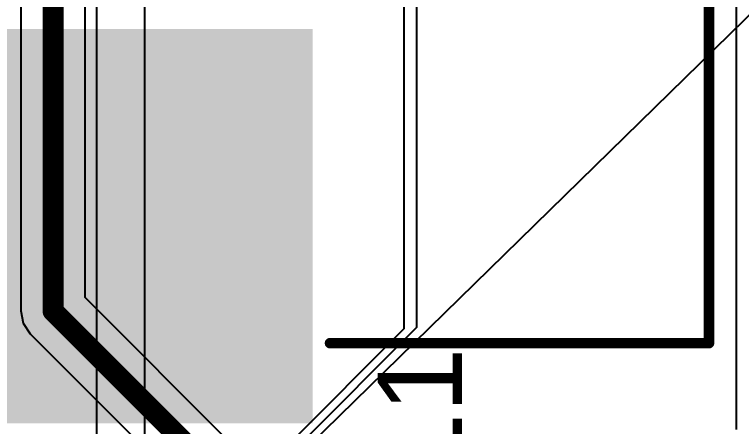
# Model space of a CAD drawing. Header units: inches. Extents: x -7 to 5163, y -3 to 5149.
# Drawn here: x 26.04 to 34.81, y 134.94 to 139.91 of the extents above; entities that cross this region are included whole.
import ezdxf

# ---------------------------------------------------------------- set-up
doc = ezdxf.new("R2010")
doc.units = ezdxf.units.IN
for name, color, linetype in [('Bottom Layer', 5, 'Continuous'), ('PWR', 16, 'Continuous'), ('Top Layer', 1, 'Continuous'), ('Top Overlay', 2, 'Continuous'), ('Top Paste', 8, 'Continuous'), ('Top Solder', 216, 'Continuous')]:
    doc.layers.add(name, color=color, linetype=linetype)
doc.styles.add('Arial', font='', dxfattribs={"height": 0.2})
doc.styles.get('Arial').set_extended_font_data('Arial')

# ---------------------------------------------------------------- blocks, each defined once
blk = doc.blocks.new('10_VQFN_HR__3_3__4')
at = {"layer": 'Top Solder'}
blk.add_line((1.024, -0.4754), (-5134.645, -5016.9027), dxfattribs=at)
blk = doc.blocks.new('SRP1270_4R7M_44')
at = {"layer": 'Top Layer'}
blk.add_hatch(color=1, dxfattribs=at).paths.add_polyline_path([(-7.775, -2), (-7.775, 2), (-3.225, 2), (-3.225, -2)])
at = {"layer": 'Top Paste'}
blk.add_hatch(color=8, dxfattribs=at).paths.add_polyline_path([(-7.775, -2), (-7.775, 2), (-3.225, 2), (-3.225, -2)])
at = {"layer": 'Top Solder'}
blk.add_hatch(color=216, dxfattribs=at).paths.add_polyline_path([(-7.8766, -2.1016), (-7.8766, 2.1016), (-3.1234, 2.1016), (-3.1234, -2.1016)])
at = {"layer": 'Top Overlay', "const_width": 0.127}
for points in [[(-6.9088, -2.3114), (-6.9088, -6.8834)], [(-6.9088, -6.8834), (6.8834, -6.8834)]]:
    blk.add_lwpolyline(points, dxfattribs=at)
at = {"layer": 'Top Overlay', "const_width": 0.0635}
for points in [[(-6.9405, -2.3114, 1), (-6.877, -2.3114, 1)], [(-6.9405, -6.8834, 1), (-6.877, -6.8834, 1)], [(-6.9405, -6.8834, 1), (-6.877, -6.8834, 1)]]:
    blk.add_lwpolyline(points, format="xyb", close=True, dxfattribs=at)

msp = doc.modelspace()

# ---------------------------------------------------------------- linework, layer by layer
at = {"layer": 'Bottom Layer'}
for p, q in [((26.115, 148.0272), (26.115, 136.336)), ((26.8919, 136.4969), (26.8919, 148.0272)), ((29.0122, 134.3766), (26.8919, 136.4969)), ((26.115, 136.336), (26.1445, 136.1873)), ((26.1445, 136.1873), (26.2288, 136.0613)), ((26.2288, 136.0613), (28.5766, 133.7134))]:
    msp.add_line(p, q, dxfattribs=at)
at = {"layer": 'Bottom Layer', "const_width": 0.254}
for points in [[(26.5034, 136.336), (26.5034, 151.638)], [(26.5034, 136.336), (28.8513, 133.9881)]]:
    msp.add_lwpolyline(points, dxfattribs=at)
at = {"layer": 'Bottom Layer', "const_width": 0.127}
msp.add_lwpolyline([(26.4399, 136.336, 1), (26.5669, 136.336, 1)], format="xyb", close=True, dxfattribs=at)
msp.add_lwpolyline([(26.4399, 136.336, 1), (26.5669, 136.336, 1)], format="xyb", close=True, dxfattribs=at)
at = {"layer": 'PWR'}
for p, q in [((27.6098, 123.7809), (27.6098, 145.0848)), ((27.0256, 144.3482), (27.0256, 120.0658))]:
    msp.add_line(p, q, dxfattribs=at)
at = {"layer": 'Top Layer'}
for p, q in [((30.734, 142.8565), (30.734, 136.1186)), ((30.8864, 142.8565), (30.8864, 136.1352)), ((34.7472, 134.908), (34.7472, 142.8565)), ((34.7472, 134.908), (34.7472, 142.8565)), ((30.734, 136.1186), (28.3129, 133.6975)), ((30.8864, 136.1352), (29.0029, 134.2517))]:
    msp.add_line(p, q, dxfattribs=at)

# ---------------------------------------------------------------- block references
for name, p, rotation in [('10_VQFN_HR__3_3__4', (28.1279, 131.8089), 180), ('SRP1270_4R7M_44', (27.5329, 142.8565), 90)]:
    msp.add_blockref(name, p, dxfattribs=dict(rotation=rotation))

# ---------------------------------------------------------------- texts
at = {"layer": 'Top Overlay', "style": 'Arial'}
msp.add_text('C11', height=1.016, rotation=90, dxfattribs=at).set_placement((31.4362, 133.2911))

doc.saveas('drawing.dxf')
